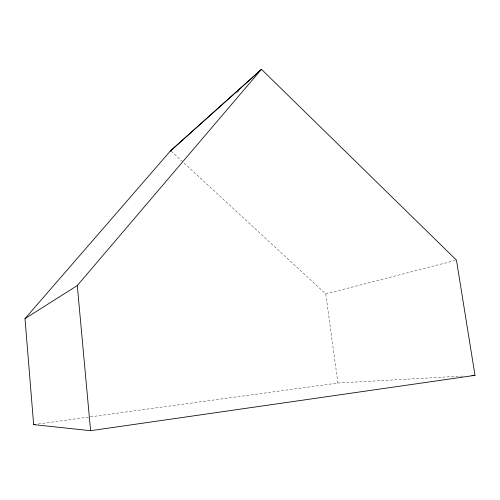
<?xml version="1.0" encoding="UTF-8"?>
<svg xmlns="http://www.w3.org/2000/svg" width="500" height="500" viewBox="0 0 500 500"><rect width="100%" height="100%" fill="white"/><g stroke="black" fill="none" stroke-linecap="round" stroke-linejoin="round"><path stroke-width="0.38" stroke-dasharray="2.5 1.88" d="M236.688 92.762L238.425 91.213M171.225 151.194L325.769 293.938L456.456 260.119M38.288 423.981L337.919 383.038L464.094 375.969M325.769 293.938L337.919 383.038"/><path stroke-width="0.75" d="M25 318.637L77.294 285.55L261.456 69.306L456.456 260.119L475 375.356L90.588 430.694L33.65 424.613L25 318.637L170.662 150.675L261.456 69.306M170.212 151.194L260.912 69.944M33.65 424.613L35.2 424.4M471.887 375.531L475 375.356M77.294 285.55L90.588 430.694"/></g></svg>
